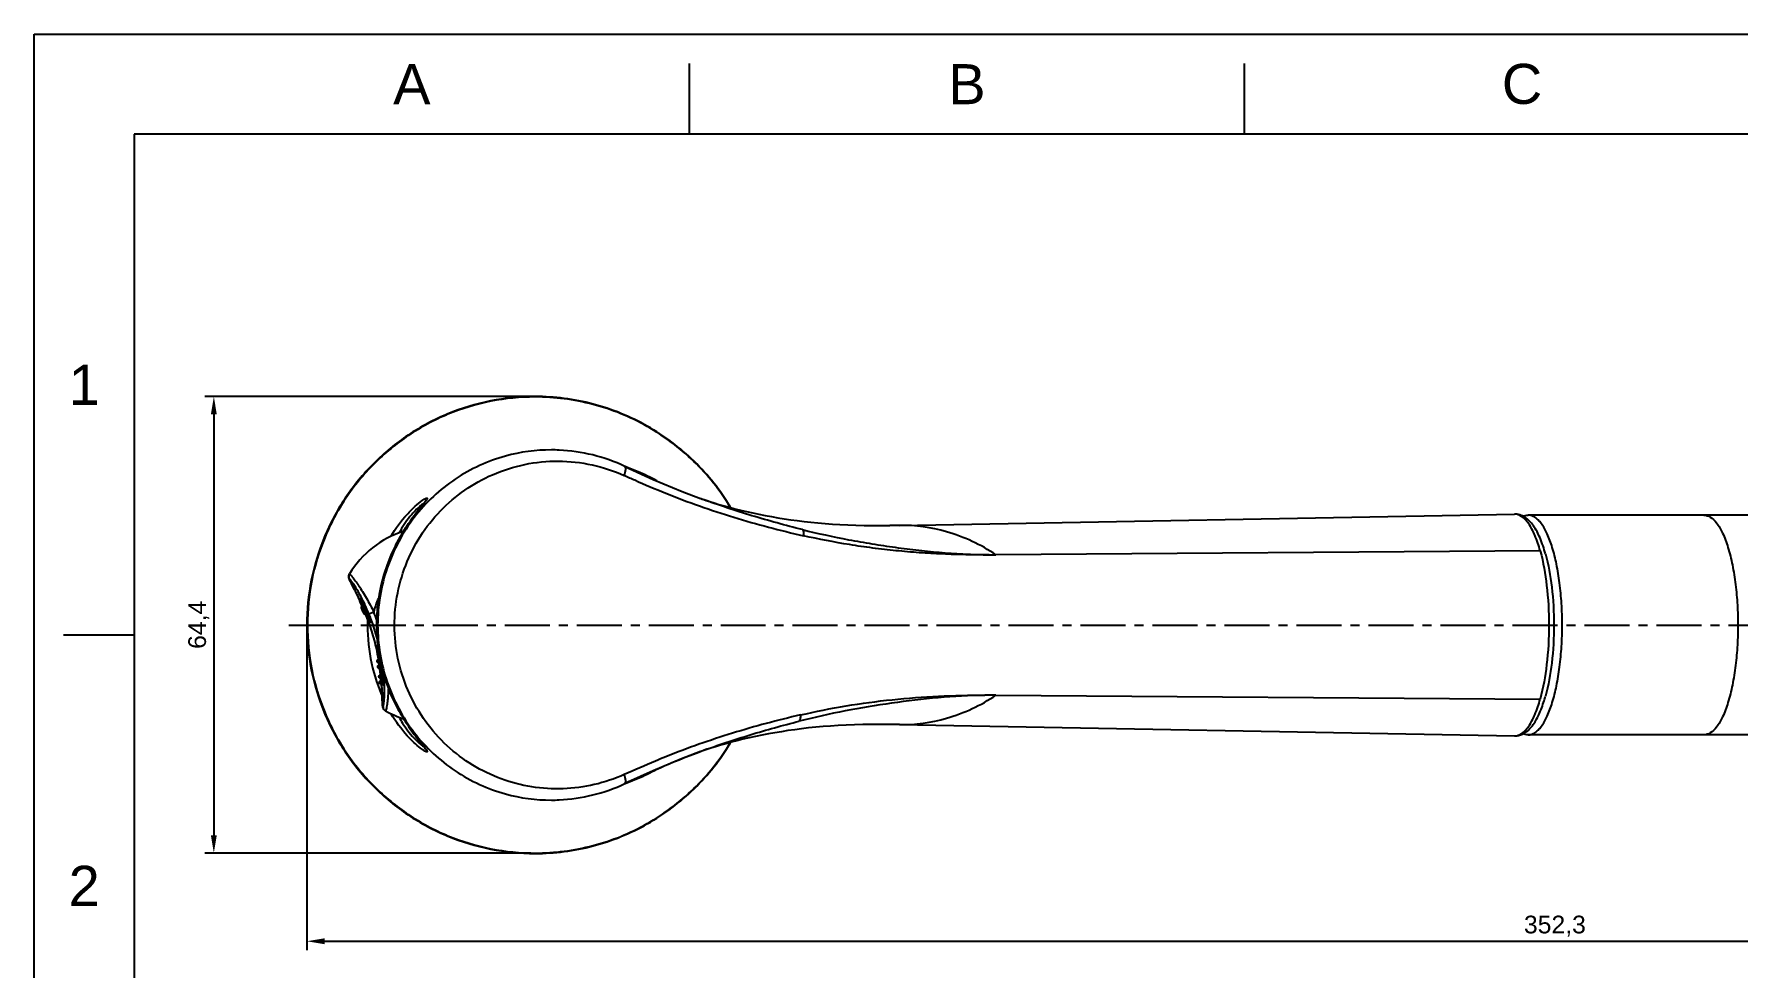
# Model space of a CAD drawing. Header units: millimetres. Extents: x 120 to 1856, y -818 to 764.
# Drawn here: x 119.5 to 360, y -293.8 to -162 of the extents above; entities that cross this region are included whole.
import ezdxf

# ---------------------------------------------------------------- set-up
doc = ezdxf.new("R2010")
doc.units = ezdxf.units.MM
doc.header["$LTSCALE"] = 0.1
doc.linetypes.add('CENTERX2', pattern=[101.6, 63.5, -12.7, 12.7, -12.7])
doc.layers.add('CENTER', color=1, linetype='CENTERX2')
doc.layers.add('DIM', color=3, linetype='Continuous')
doc.styles.get("Standard").update_dxf_attribs({"font": 'arial.ttf'})
doc.dimstyles.new('ISO-25', dxfattribs={"dimtxt": 2.5, "dimasz": 2.5, "dimexe": 1.25, "dimexo": 0.625, "dimtad": 1, "dimlfac": 1.33325, "dimtxsty": 'Standard', "dimcen": 2.5, "dimadec": 0, "dimazin": 0, "dimtfac": 1, "dimtmove": 0, "dimatfit": 3, "dimfxl": 0, "dimarcsym": 0})

# ---------------------------------------------------------------- blocks, each defined once
blk = doc.blocks.new('*D81')
at = {"layer": 'Defpoints', "color": 0}
for p in [(158.04, -245.39), (510.3, -245.39), (510.3, -290.02)]:
    blk.add_point(p, dxfattribs=at)
at = {"layer": 'DIM', "color": 0, "lineweight": -2}
for p, q in [((158.04, -246.01), (158.04, -291.27)), ((510.3, -246.01), (510.3, -291.27)), ((160.54, -290.02), (507.8, -290.02))]:
    blk.add_line(p, q, dxfattribs=at)
at = {"layer": 'DIM', "color": 0}
for points in [[(160.54, -289.6), (160.54, -290.44), (158.04, -290.02)], [(507.8, -289.6), (507.8, -290.44), (510.3, -290.02)]]:
    blk.add_solid(points, dxfattribs=at)
at = {"layer": 'DIM', "color": 0, "insert": (334.17, -287.89), "char_height": 2.5, "attachment_point": 5}
blk.add_mtext('352,3', dxfattribs=at)
blk = doc.blocks.new('*D83')
at = {"layer": 'Defpoints', "color": 0}
for p in [(190.24, -213.14), (144.91, -277.57), (190.27, -277.57)]:
    blk.add_point(p, dxfattribs=at)
at = {"layer": 'DIM', "color": 0, "lineweight": -2}
for p, q in [((189.61, -213.14), (143.66, -213.14)), ((144.91, -215.64), (144.91, -275.07)), ((189.65, -277.57), (143.66, -277.57))]:
    blk.add_line(p, q, dxfattribs=at)
at = {"layer": 'DIM', "color": 0}
for points in [[(144.49, -215.64), (145.32, -215.64), (144.91, -213.14)], [(144.49, -275.07), (145.32, -275.07), (144.91, -277.57)]]:
    blk.add_solid(points, dxfattribs=at)
at = {"layer": 'DIM', "color": 0, "insert": (142.78, -245.36), "char_height": 2.5, "attachment_point": 5, "rotation": 90}
blk.add_mtext('64,4', dxfattribs=at)

msp = doc.modelspace()

# ---------------------------------------------------------------- linework, layer by layer
for p, q in [((212.0227, -176.134), (212.0227, -166.134)), ((290.3661, -176.134), (290.3661, -166.134)), ((133.6792, -176.134), (133.6792, -741.7905)), ((525.3964, -176.134), (133.6792, -176.134)), ((133.6792, -246.841), (123.6792, -246.841))]:
    msp.add_line(p, q)
at = {"color": 7, "linetype": 'Continuous'}
for p, q in [((203.0681, -223.0761), (202.9521, -223.026)), ((203.3653, -223.1935), (203.0681, -223.0761)), ((174.6241, -228.1357), (173.3793, -229.7008)), ((213.7944, -227.6085), (213.5876, -227.5326)), ((213.7474, -227.5913), (213.8309, -227.6203)), ((213.8309, -227.6203), (214.0522, -227.6957)), ((173.3562, -229.7279), (173.4566, -229.5972)), ((173.3793, -229.7008), (173.3563, -229.7278)), ((173.3594, -229.7269), (173.3795, -229.7006)), ((173.4566, -229.5972), (173.7303, -229.2466)), ((241.6921, -231.3233), (328.4628, -229.7308)), ((412.2189, -229.8873), (330.4079, -229.8873)), ((241.6965, -231.3233), (240.3196, -231.3423)), ((170.5356, -234.1772), (170.5342, -234.1776)), ((332.0917, -234.936), (255.2885, -235.487)), ((164.0486, -238.1768), (164.0488, -238.1764)), ((164.0488, -238.1764), (164.057, -238.1726)), ((164.6759, -240.213), (164.3322, -239.5468)), ((165.5054, -242.0037), (165.5058, -242.0038)), ((165.587, -241.6806), (165.5684, -241.6566)), ((165.5969, -241.5727), (165.5877, -241.5413)), ((165.5877, -241.5413), (165.6068, -241.5612)), ((165.6105, -241.6065), (165.5969, -241.5727)), ((165.5975, -241.5702), (165.5973, -241.5691)), ((165.8959, -242.5558), (166.1033, -242.4675)), ((166.1033, -242.4675), (165.9676, -242.209)), ((165.9909, -242.0919), (166.0281, -242.1489)), ((166.028, -242.1487), (166.0678, -242.223)), ((166.0678, -242.223), (166.1738, -242.4411)), ((166.1722, -242.4378), (166.1033, -242.4675)), ((165.7558, -242.9995), (165.7465, -242.959)), ((165.8939, -243.0187), (165.7683, -243.0187)), ((165.7683, -243.0187), (165.9004, -243.3742)), ((166.0679, -243.3742), (165.8939, -243.0187)), ((165.9, -243.3741), (165.9004, -243.3742)), ((165.9004, -243.3742), (166.0704, -243.7328)), ((166.0623, -243.7297), (166.0417, -243.6898)), ((166.0679, -243.3742), (166.1119, -243.3588)), ((166.196, -243.7328), (166.0679, -243.3742)), ((166.0704, -243.7328), (166.196, -243.7328)), ((166.3474, -243.9192), (166.3216, -243.9181)), ((166.3476, -243.9192), (166.3514, -243.9192)), ((166.3481, -243.9192), (166.3477, -243.9192)), ((166.5929, -244.203), (166.8088, -244.1245)), ((166.6022, -244.6518), (166.6012, -244.6881)), ((166.6754, -244.7683), (166.6759, -244.7685)), ((166.7996, -243.8134), (167.4844, -243.5508)), ((166.8978, -244.3927), (166.8088, -244.1245)), ((166.8807, -244.0981), (166.8089, -244.1245)), ((166.8727, -244.3937), (166.8651, -244.3936)), ((166.8978, -244.3927), (166.8727, -244.3932)), ((166.8821, -244.1016), (166.9632, -244.3221)), ((166.8978, -244.3927), (166.9061, -244.3923)), ((166.9632, -244.3221), (166.9822, -244.3803)), ((166.975, -244.9392), (166.9789, -244.9389)), ((166.9779, -244.9642), (166.975, -244.9392)), ((167.0132, -244.9677), (166.9778, -244.9637)), ((166.9822, -244.3802), (166.9997, -244.4568)), ((167.0431, -244.9827), (167.0132, -244.9677)), ((167.0581, -244.997), (167.0386, -244.9535)), ((167.0718, -245.0231), (167.0581, -244.997)), ((167.075, -244.997), (167.0774, -245.0301)), ((167.9329, -250.4303), (167.9369, -250.3944)), ((167.9385, -250.3896), (167.9355, -250.4519)), ((168.1134, -250.4519), (167.9355, -250.4519)), ((167.9355, -250.4519), (167.9409, -250.5015)), ((167.963, -250.3385), (167.9385, -250.3896)), ((167.9423, -250.5116), (167.9407, -250.5015)), ((167.9409, -250.5015), (167.9515, -250.5513)), ((167.948, -250.5419), (167.9423, -250.5116)), ((167.9515, -250.5513), (168.1294, -250.5513)), ((168.0072, -250.2986), (167.9665, -250.334)), ((168.0702, -250.2784), (168.0181, -250.2928)), ((168.0334, -250.2864), (168.0701, -250.2784)), ((168.0536, -251.2433), (168.0574, -251.1841)), ((168.2315, -251.2433), (168.0536, -251.2433)), ((168.0536, -251.2433), (168.0578, -251.2939)), ((168.0574, -251.1841), (168.0827, -251.1324)), ((168.0589, -251.3033), (168.0576, -251.2939)), ((168.0578, -251.2939), (168.0672, -251.3447)), ((168.0631, -251.3304), (168.0589, -251.3033)), ((168.0672, -251.3447), (168.2451, -251.3447)), ((168.0998, -250.2758), (168.0702, -250.2784)), ((168.0702, -250.2784), (168.229, -250.2784)), ((168.086, -251.1282), (168.1265, -251.0936)), ((168.1987, -250.6777), (168.0994, -250.6777)), ((168.1352, -250.2659), (168.0998, -250.2758)), ((168.0998, -250.2758), (168.1277, -250.2692)), ((168.2309, -250.2758), (168.0998, -250.2758)), ((168.1241, -250.5015), (168.1134, -250.4519)), ((168.119, -250.2294), (168.114, -250.2046)), ((168.1268, -250.2678), (168.119, -250.2294)), ((168.1727, -250.4946), (168.1241, -250.5015)), ((168.1294, -250.5513), (168.1241, -250.5015)), ((168.1277, -250.2692), (168.1554, -250.2525)), ((168.1423, -250.2604), (168.1317, -250.1989)), ((168.1373, -251.0878), (168.1888, -251.0737)), ((168.1526, -251.0815), (168.1888, -251.0737)), ((168.1554, -250.2525), (168.1747, -250.2302)), ((168.1588, -250.1943), (168.1692, -250.2557)), ((168.1735, -250.4995), (168.173, -250.4995)), ((168.1877, -250.1896), (168.1895, -250.1593)), ((168.2254, -251.0705), (168.1888, -251.0737)), ((168.1888, -251.0737), (168.2558, -251.0737)), ((168.2156, -251.4749), (168.1889, -251.4725)), ((168.1895, -250.1593), (168.1894, -250.1932)), ((168.1895, -250.1593), (168.3674, -250.1593)), ((168.3136, -251.4749), (168.2157, -251.4749)), ((168.2253, -251.0705), (168.2549, -251.0632)), ((168.2547, -251.0633), (168.2254, -251.0705)), ((168.2553, -251.0705), (168.2254, -251.0705)), ((168.241, -251.2939), (168.2315, -251.2433)), ((168.241, -251.2939), (168.2861, -251.2885)), ((168.2451, -251.3447), (168.241, -251.2939)), ((168.2962, -251.4389), (168.2451, -251.3447)), ((168.3576, -250.2042), (168.2746, -250.2546)), ((168.3473, -252.4784), (168.298, -252.4915)), ((168.3956, -252.4741), (168.3473, -252.4784)), ((168.3473, -252.4784), (168.4257, -252.4784)), ((168.5867, -251.0698), (168.3941, -251.095)), ((168.3956, -252.4741), (168.4244, -252.467)), ((168.4248, -252.467), (168.3956, -252.4741)), ((168.4252, -252.4741), (168.3956, -252.4741)), ((168.2173, -252.5836), (168.2113, -252.6412)), ((168.3892, -252.6412), (168.2113, -252.6412)), ((168.2113, -252.6412), (168.2133, -252.6936)), ((168.2141, -252.7045), (168.2131, -252.6936)), ((168.2133, -252.6936), (168.2205, -252.7461)), ((168.2172, -252.7322), (168.2141, -252.7045)), ((168.2473, -252.5295), (168.2194, -252.5773)), ((168.2205, -252.7461), (168.3985, -252.7461)), ((168.2205, -252.7461), (168.2353, -252.7993)), ((168.2353, -252.7993), (168.267, -252.8423)), ((168.2703, -252.8454), (168.3142, -252.8725)), ((168.2801, -253.3916), (168.2731, -253.4475)), ((168.451, -253.4475), (168.2731, -253.4475)), ((168.2731, -253.4475), (168.2738, -253.5009)), ((168.2744, -253.5127), (168.2736, -253.5009)), ((168.2738, -253.5009), (168.2797, -253.5545)), ((168.2768, -253.5407), (168.2744, -253.5127)), ((168.2797, -253.5545), (168.4576, -253.5545)), ((168.3253, -253.6536), (168.2797, -253.5545)), ((168.3104, -253.3386), (168.2826, -253.3845)), ((168.3142, -252.8725), (168.3698, -252.8832)), ((168.3765, -253.6859), (168.3286, -253.6567)), ((168.3698, -252.8832), (168.3423, -252.8807)), ((168.4094, -253.2886), (168.3609, -253.3013)), ((168.458, -252.8832), (168.3698, -252.8832)), ((168.4292, -253.6955), (168.3765, -253.6859)), ((168.3965, -252.6936), (168.3892, -252.6412)), ((168.4421, -252.69), (168.3965, -252.6936)), ((168.3985, -252.7461), (168.3965, -252.6936)), ((168.4292, -253.6955), (168.4014, -253.6929)), ((168.4642, -253.2838), (168.4094, -253.2886)), ((168.4094, -253.2886), (168.4896, -253.2886)), ((168.5842, -253.6955), (168.4292, -253.6955)), ((168.457, -253.5009), (168.451, -253.4475)), ((168.457, -253.5009), (168.5059, -253.4982)), ((168.4576, -253.5545), (168.457, -253.5009)), ((168.4642, -253.2838), (168.4887, -253.2777)), ((168.4892, -253.2838), (168.4642, -253.2838)), ((168.5076, -253.515), (168.5072, -253.515)), ((168.5293, -253.6978), (168.5674, -253.7245)), ((168.5796, -253.9235), (168.5656, -253.7237)), ((168.5677, -253.7029), (168.5696, -253.7302)), ((168.5696, -253.7302), (168.5718, -253.7622)), ((168.5722, -253.7302), (168.5925, -253.7857)), ((168.5925, -253.7857), (168.5844, -253.7571)), ((168.5852, -253.7563), (168.5853, -253.7566)), ((168.7283, -253.7857), (168.5925, -253.7857)), ((168.8342, -252.8873), (168.595, -252.9055)), ((168.6605, -253.7326), (168.7527, -253.7634)), ((168.7477, -253.7908), (168.7527, -253.7634)), ((168.7807, -253.8032), (168.7478, -253.7901)), ((168.8056, -253.8256), (168.7807, -253.8032)), ((168.8226, -253.8738), (168.8168, -253.8443)), ((168.8345, -253.8474), (168.8262, -253.883)), ((168.9139, -252.8812), (168.8342, -252.8873)), ((168.8412, -253.1761), (168.8342, -252.8873)), ((168.9139, -252.8814), (168.9282, -253.1258)), ((168.9292, -253.1737), (168.9234, -253.2676)), ((168.7513, -256.9061), (168.7399, -256.825)), ((170.5341, -256.597), (170.5356, -256.5975)), ((255.2885, -255.2878), (332.0917, -255.8386)), ((241.688, -259.4513), (241.6886, -259.4513)), ((241.6892, -259.4513), (328.4679, -261.044)), ((173.4673, -261.1913), (173.3562, -261.0468)), ((173.3565, -261.0472), (173.3793, -261.0739)), ((173.3793, -261.0739), (173.3592, -261.0476)), ((173.3793, -261.0739), (174.6231, -262.6383)), ((173.7255, -261.522), (173.4673, -261.1913)), ((412.2189, -260.8873), (330.4079, -260.8873)), ((213.6121, -263.233), (213.7984, -263.1647)), ((213.9065, -263.1283), (213.7722, -263.1747)), ((214.1178, -263.057), (213.9065, -263.1283)), ((206.8941, -265.9563), (202.9143, -267.7697)), ((207.443, -265.7284), (207.4751, -265.711)), ((202.9121, -267.7704), (202.9507, -267.7522)), ((203.0654, -267.7004), (203.29, -267.611))]:
    msp.add_line(p, q, dxfattribs=at)
msp.add_lwpolyline([(119.5378, -161.9925), (539.5378, -161.9925), (539.5378, -755.9319), (119.5378, -755.9319)], close=True)
for points in [[(202.9142, -223.0053), (206.9332, -224.8359), (211.0086, -226.5454), (213.5861, -227.5317)], [(173.7303, -229.2466), (173.9882, -228.922), (174.2223, -228.6299), (174.425, -228.3763), (174.5896, -228.1665), (174.71, -228.0062), (174.7816, -227.9034), (174.7917, -227.8875)], [(214.0522, -227.6957), (214.4073, -227.8135), (214.9052, -227.9737), (215.5016, -228.1589), (216.1912, -228.3646), (216.9182, -228.572), (217.6607, -228.7745), (218.4321, -228.9751), (219.2491, -229.1774), (220.0964, -229.3764), (220.9645, -229.5694), (221.8453, -229.7544), (222.7325, -229.9301), (223.6218, -230.0958), (224.5121, -230.2514), (225.41, -230.3975), (226.32, -230.5344), (227.2482, -230.6623), (228.203, -230.7815), (229.1754, -230.8898), (230.1623, -230.9866), (231.1686, -231.072), (232.2016, -231.146), (233.2699, -231.2087), (234.3805, -231.2602), (235.5195, -231.2996), (236.6768, -231.3271), (237.8603, -231.3433), (239.0739, -231.3484), (240.3196, -231.3423)], [(170.533, -234.18), (171.1851, -232.9743), (172.0079, -231.6302), (172.8006, -230.476), (173.3563, -229.7278)], [(164.0397, -238.9472), (164.0113, -238.8769), (163.9861, -238.8054), (163.9633, -238.7216), (163.9463, -238.611), (163.948, -238.469), (163.9853, -238.3056), (164.0472, -238.1752)], [(164.3322, -239.5468), (164.2657, -239.4165), (164.2068, -239.2998), (164.1552, -239.1957), (164.1106, -239.1035), (164.0724, -239.0215), (164.0397, -238.9472)], [(165.4798, -241.839), (165.3842, -241.6369), (165.2541, -241.3666), (165.1284, -241.1092), (165.0073, -240.865), (164.891, -240.6339), (164.7804, -240.4165), (164.6759, -240.213)], [(165.5689, -241.6572), (165.5856, -241.6361), (165.5969, -241.6073)], [(165.5969, -241.6073), (165.5991, -241.5823), (165.5975, -241.5702)], [(165.7465, -242.959), (165.7413, -242.9034), (165.7481, -242.837), (165.7709, -242.7698), (165.8111, -242.707), (165.8264, -242.6898)], [(165.781, -243.0763), (165.7669, -243.0357), (165.7558, -242.9995)], [(165.9, -243.3741), (165.8829, -243.3336), (165.8507, -243.2556), (165.8226, -243.1858), (165.7994, -243.1259), (165.781, -243.0763)], [(166.0417, -243.6898), (166.018, -243.6406), (165.9899, -243.58), (165.9576, -243.5076), (165.9216, -243.4248), (165.9, -243.3741)], [(166.1086, -243.8023), (166.0824, -243.7648), (166.0623, -243.7297)], [(166.3216, -243.9181), (166.2528, -243.9039), (166.1953, -243.8779), (166.1469, -243.8428), (166.1086, -243.8023)], [(167.0624, -245.0023), (167.0628, -245.0031), (167.0587, -244.9975), (167.0431, -244.9827)], [(167.9407, -250.5015), (167.9385, -250.4873), (167.9344, -250.4553), (167.9329, -250.4303)], [(167.9369, -250.3944), (167.9497, -250.3595), (167.9699, -250.3296), (167.9977, -250.3047), (168.0334, -250.2864)], [(168.0992, -250.6777), (168.0613, -250.6728), (168.0236, -250.6572), (167.9915, -250.632), (167.9669, -250.5984), (167.9533, -250.5642), (167.948, -250.5419)], [(168.0515, -251.2241), (168.0558, -251.1888), (168.0688, -251.1539)], [(168.0576, -251.2939), (168.0559, -251.2805), (168.0525, -251.2486), (168.0515, -251.2241)], [(168.1889, -251.4725), (168.1593, -251.464), (168.1329, -251.4501), (168.1107, -251.4322), (168.0933, -251.4119), (168.0807, -251.3908), (168.0719, -251.369), (168.067, -251.3505), (168.0631, -251.3304)], [(168.0688, -251.1539), (168.0892, -251.1242), (168.117, -251.0995), (168.1526, -251.0815)], [(168.1747, -250.2302), (168.185, -250.2081), (168.1884, -250.1929), (168.1887, -250.189)], [(168.228, -252.5573), (168.2487, -252.5277), (168.2766, -252.5034), (168.3119, -252.4859), (168.3473, -252.4784)], [(168.21, -252.626), (168.2146, -252.592), (168.228, -252.5573)], [(168.2131, -252.6936), (168.2121, -252.6815), (168.2102, -252.6499), (168.21, -252.626)], [(168.2454, -252.8173), (168.233, -252.7952), (168.2247, -252.7726), (168.2203, -252.753), (168.2172, -252.7322)], [(168.3423, -252.8807), (168.3121, -252.8717), (168.2853, -252.8572), (168.2628, -252.8385), (168.2454, -252.8173)], [(168.2736, -253.5009), (168.273, -253.4896), (168.2718, -253.4583), (168.272, -253.4345)], [(168.272, -253.4345), (168.2769, -253.4015), (168.2905, -253.3668)], [(168.3037, -253.6278), (168.2914, -253.6052), (168.2834, -253.5821), (168.2794, -253.562), (168.2768, -253.5407)], [(168.2905, -253.3668), (168.3113, -253.3373), (168.3393, -253.3132), (168.3745, -253.2959), (168.4094, -253.2886)], [(168.4014, -253.6929), (168.3708, -253.6837), (168.3437, -253.6688), (168.3211, -253.6496), (168.3037, -253.6278)], [(168.5697, -253.7276), (168.5504, -253.7093), (168.5236, -253.6958)], [(168.5853, -253.7566), (168.5815, -253.7466), (168.5697, -253.7276)], [(168.65, -255.2), (168.6395, -254.9709), (168.6275, -254.7281), (168.6136, -254.4724), (168.5977, -254.2041), (168.5796, -253.9235)], [(168.8196, -253.8511), (168.8197, -253.8516), (168.8169, -253.8443), (168.8056, -253.8256)], [(168.7399, -256.825), (168.7302, -256.737), (168.7214, -256.6392), (168.7133, -256.5302), (168.7057, -256.4099), (168.6983, -256.2778), (168.691, -256.1327), (168.6836, -255.9743), (168.65, -255.2)], [(169.1364, -257.5167), (169.0204, -257.4357), (168.9036, -257.3084), (168.8297, -257.1812), (168.7889, -257.0735), (168.7662, -256.9857), (168.7513, -256.9061)], [(241.6879, -259.4513), (240.2483, -259.4317), (238.9705, -259.4263), (237.7265, -259.4327), (236.5143, -259.4507), (235.3286, -259.4808), (234.1631, -259.5235), (233.0314, -259.5788), (231.9431, -259.646), (230.8889, -259.7251), (229.8603, -259.8163), (228.8508, -259.9196), (227.8548, -260.0352), (226.8829, -260.1613), (225.9376, -260.2964), (225.0089, -260.4411), (224.0889, -260.596), (223.1705, -260.7617), (222.252, -260.9384), (221.3416, -261.1247), (220.4455, -261.3193), (219.5696, -261.5207), (218.7222, -261.7265), (217.9222, -261.9311), (217.1625, -262.135), (216.4191, -262.3441), (215.6932, -262.5578), (215.0323, -262.7609), (214.502, -262.9303), (214.1178, -263.057)], [(174.7963, -262.8947), (174.7916, -262.8869), (174.7431, -262.8147), (174.653, -262.6917), (174.5263, -262.5272), (174.3669, -262.3258), (174.1783, -262.0902), (173.9635, -261.8219), (173.7255, -261.522)], [(213.6112, -263.2338), (210.9305, -264.2604), (206.8941, -265.9563)]]:
    msp.add_lwpolyline(points, dxfattribs=at)
for centre, radius, start, end in [((192.5325, -244.9991), 24.3217, 89.979427, 105.378078), ((192.5193, -245.0319), 24.3545, 87.365332, 89.948236), ((192.5467, -244.9378), 24.2593, 64.706042, 87.419651), ((162.2876, -218.4063), 15.7115, 321.738173, 322.069669), ((197.3878, -248.2283), 30.3247, 144.73141, 145.652273), ((198.9458, -249.3342), 32.2352, 142.536475, 144.72543), ((175.9244, -245.3759), 13.8874, 107.874304, 148.742221), ((194.7782, -246.5121), 27.2002, 149.261577, 153.032477), ((195.2305, -246.7697), 27.7207, 148.027384, 149.281708), ((195.6508, -247.0461), 28.2235, 145.644079, 148.003137), ((192.5879, -245.3873), 24.7392, 153.062325, 206.943673), ((192.5905, -245.3873), 24.7404, 153.056482, 206.943518), ((254.5329, -117.0485), 118.4392, 269.899896, 270.365191), ((164.6547, -238.5343), 0.7008, 148.764163, 212.241861), ((165.7756, -241.8735), 0.3, 152.135091, 205.727733), ((137.6904, -255.4054), 30.8753, 20.152442, 25.725555), ((137.691, -255.4055), 30.8751, 20.152443, 25.725556), ((165.7766, -241.8742), 0.3012, 135.233971, 152.102787), ((165.7737, -241.8717), 0.2974, 133.715919, 135.188031), ((165.1349, -241.8703), 0.5641, 31.991092, 33.23125), ((166.0435, -242.8982), 0.3004, 152.894918, 203.648308), ((166.0413, -242.8972), 0.298, 151.310265, 152.877858), ((166.0446, -242.8991), 0.3018, 137.033956, 151.289787), ((166.0405, -242.8956), 0.2965, 135.920135, 136.99998), ((166.1696, -242.4315), 0.3006, 132.223272, 204.414138), ((137.8326, -255.4009), 30.8633, 21.273687, 24.594544), ((165.9003, -242.1348), 0.1002, 312.21377, 25.323063), ((138.0753, -255.3808), 30.8597, 21.392573, 24.73692), ((138.1555, -255.373), 30.8587, 21.423536, 24.775751), ((166.3478, -243.6197), 0.2996, 202.187774, 269.925773), ((166.4734, -243.6198), 0.2994, 235.016786, 241.875467), ((191.9353, -245.3879), 25.3438, 178.590726, 202.882674), ((166.8725, -244.0934), 0.3004, 201.402414, 268.576804), ((191.9307, -245.3879), 25.3392, 178.417347, 178.590367), ((166.9571, -244.665), 0.3, 200.150904, 272.955511), ((137.7169, -255.38), 30.8806, 19.593474, 19.985732), ((138.1527, -255.3845), 30.8955, 14.613902, 21.994845), ((137.7206, -255.3788), 30.8767, 17.168401, 19.593568), ((166.9062, -244.4924), 0.1001, 20.834204, 90.034354), ((166.957, -244.6667), 0.2983, 272.981488, 273.967388), ((137.7037, -255.5755), 32.1166, 19.769393, 21.988314), ((137.7227, -255.3773), 30.8743, 12.286581, 17.166858), ((191.9489, -245.3943), 24.3155, 188.189215, 189.696602), ((137.7146, -255.3783), 30.8824, 10.137341, 12.285217), ((191.9652, -245.3914), 24.332, 189.696822, 191.409025), ((137.7043, -255.3802), 30.8928, 9.663809, 10.137482), ((168.0995, -250.5278), 0.1499, 189.007212, 269.884483), ((168.0825, -250.427), 0.1487, 141.288164, 143.495871), ((168.0824, -250.426), 0.1479, 115.79381, 120.557936), ((168.2157, -251.3251), 0.1499, 187.518282, 269.930983), ((168.2012, -251.2223), 0.1488, 140.761607, 142.854371), ((168.2614, -250.4278), 0.15, 104.9114, 189.258414), ((168.2011, -251.2213), 0.1479, 115.557627, 120.306555), ((168.0917, -250.1774), 0.0986, 296.211973, 303.89426), ((168.0905, -250.1758), 0.1006, 303.933478, 319.016449), ((168.0912, -250.1765), 0.0996, 319.037251, 325.621371), ((168.4692, -250.4518), 0.3, 117.277254, 189.13887), ((137.6715, -255.4053), 30.8936, 3.508098, 9.137169), ((168.0902, -250.1759), 0.1008, 325.677131, 343.271981), ((137.6723, -255.4053), 30.8932, 3.508099, 9.137169), ((168.0916, -250.1765), 0.0993, 343.336582, 350.286877), ((168.2166, -250.9707), 0.1001, 292.399563, 296.162058), ((168.3936, -251.3252), 0.1497, 229.419781, 235.333427), ((168.4686, -250.4509), 0.2989, 114.136309, 117.254046), ((168.6919, -251.0539), 0.3005, 124.111473, 187.858026), ((137.8149, -255.404), 30.8813, 4.640738, 8.020935), ((138.1314, -255.3752), 30.8034, 4.632789, 7.268235), ((168.3586, -252.627), 0.1478, 160.351706, 162.943449), ((168.3613, -252.6284), 0.1509, 119.630432, 139.03391), ((168.3692, -252.7341), 0.1489, 226.63788, 228.381856), ((168.4208, -253.4372), 0.1479, 159.140988, 162.063985), ((168.3597, -252.6262), 0.1482, 114.630697, 119.550783), ((168.4233, -253.4386), 0.1508, 119.305073, 138.468572), ((168.4286, -253.5464), 0.1488, 226.040143, 227.791454), ((168.4219, -253.4364), 0.1482, 114.28294, 119.229191), ((168.6073, -253.5456), 0.1499, 183.403294, 258.480618), ((168.4552, -253.1838), 0.1004, 275.126225, 289.793293), ((168.8066, -253.4966), 0.3, 183.506397, 255.468355), ((168.4928, -253.7907), 0.0998, 68.542179, 75.601304), ((168.4923, -253.7911), 0.1004, 37.30525, 41.543284), ((168.8945, -252.8804), 0.3005, 184.791971, 259.79672), ((168.8062, -253.4976), 0.2989, 255.492662, 258.681065), ((168.8235, -253.2747), 0.1001, 4.055526, 79.807996), ((166.4481, -253.2029), 2.4812, 0.671754, 1.779671), ((169.485, -256.9076), 0.7002, 177.206738, 240.723249), ((194.7036, -244.3083), 27.113, 206.952854, 210.614737), ((254.5616, -362.7853), 107.4983, 89.61295, 90.439609), ((312.2391, -249.7374), 21.377, 342.76541, 344.528231), ((175.9348, -245.3737), 13.9145, 240.780573, 252.237757), ((195.0879, -244.0851), 27.5574, 210.607382, 212.330494), ((195.896, -243.5739), 28.5137, 212.329913, 214.064445), ((196.4438, -243.2019), 29.1758, 214.067049, 215.454074), ((200.3145, -240.4175), 33.9439, 215.492935, 217.428585), ((161.0496, -273.3499), 17.291, 38.076031, 38.278873), ((192.5432, -245.6994), 24.398, 254.647143, 269.995461), ((192.4944, -245.6211), 24.4767, 272.676377, 295.189311), ((205.2303, -272.9768), 5.7033, 112.308953, 112.493352), ((192.5117, -245.9572), 24.1402, 270.070344, 272.672815)]:
    msp.add_arc(centre, radius, start, end, dxfattribs=at)
for points, knots in [([(190.2365, -213.145), (188.1323, -213.145), (183.9121, -213.5607), (177.8345, -215.4077), (172.2311, -218.4067), (167.3205, -222.442), (163.2904, -227.3614), (159.3072, -234.8142), (157.1916, -245.3873), (159.3072, -255.9605), (163.2904, -263.4132), (167.3205, -268.3326), (172.2311, -272.368), (177.8345, -275.367), (183.9121, -277.214), (188.1323, -277.6297), (190.2365, -277.6297)], [0, 0, 0, 0, 0.06253776, 0.12507672, 0.18763029, 0.25019746, 0.31278053, 0.37537811, 0.50000001, 0.62462189, 0.68721947, 0.74980254, 0.81236971, 0.87492328, 0.93746224, 1, 1, 1, 1]), ([(190.254, -213.2025), (188.1537, -213.2025), (183.9413, -213.6174), (177.8748, -215.4611), (172.2817, -218.4547), (167.38, -222.4827), (163.3572, -227.3934), (159.3812, -234.8329), (157.2694, -245.3873), (159.3812, -255.9417), (163.3572, -263.3813), (167.38, -268.2919), (172.2817, -272.32), (177.8748, -275.3136), (183.9413, -277.1572), (188.1537, -277.5722), (190.254, -277.5722)], [0, 0, 0, 0, 0.0625352, 0.12507198, 0.1876241, 0.25019076, 0.31277434, 0.37537337, 0.5, 0.62462663, 0.68722566, 0.74980924, 0.8123759, 0.87492802, 0.9374648, 1, 1, 1, 1]), ([(217.8244, -228.7606), (216.4048, -226.3987), (212.9406, -222.0213), (206.2583, -217.0093), (198.5238, -213.8601), (192.9902, -213.145), (190.2365, -213.145)], [0, 0, 0, 0, 0.25010639, 0.50013085, 0.75007879, 1, 1, 1, 1]), ([(217.7655, -228.7471), (216.347, -226.3951), (212.8884, -222.0371), (206.2238, -217.0482), (198.5135, -213.9141), (192.9984, -213.2025), (190.254, -213.2025)], [0, 0, 0, 0, 0.25011307, 0.50013905, 0.75008409, 1, 1, 1, 1]), ([(186.0827, -221.5482), (184.8265, -221.8932), (182.3612, -222.7867), (178.9188, -224.7137), (175.8063, -227.1862), (172.1905, -231.1469), (168.9383, -237.2111), (167.7999, -244.0385), (168.2566, -249.5078), (169.5917, -254.7843), (172.8188, -260.7943), (178.7012, -266.3068), (183.5695, -268.5367), (186.0835, -269.2267)], [0, 0, 0, 0, 0.06102107, 0.12220244, 0.18402841, 0.24639124, 0.37247549, 0.50028374, 0.56447202, 0.62850936, 0.75424917, 0.87788357, 1, 1, 1, 1]), ([(184.239, -224.1714), (185.6998, -223.5358), (188.758, -222.5632), (193.5411, -222.1007), (198.3235, -222.6263), (201.3761, -223.6333), (202.8399, -224.2761)], [0, 0, 0, 0, 0.25007333, 0.49941987, 0.74906272, 1, 1, 1, 1]), ([(202.8401, -224.2758), (202.9338, -223.9974), (203.0348, -223.6168), (203.0436, -223.1759), (202.9638, -223.0286), (202.9142, -223.0054)], [0, 0, 0, 0, 0.66521488, 0.87595187, 1, 1, 1, 1]), ([(207.4478, -225.0491), (206.5796, -224.5793), (205.2293, -223.9294), (203.8391, -223.3777), (203.3653, -223.1935)], [0, 0, 0, 0, 0.66007743, 1, 1, 1, 1]), ([(202.8401, -266.4987), (201.4761, -267.0966), (198.6427, -268.0555), (194.2036, -268.6402), (189.7409, -268.3657), (185.4085, -267.2288), (181.3536, -265.2712), (177.7391, -262.5303), (174.693, -259.1117), (171.5965, -253.7897), (169.7819, -246.0917), (171.1455, -238.2986), (173.9231, -232.7903), (176.7711, -229.1878), (180.2298, -226.2371), (182.8699, -224.767), (184.239, -224.1714)], [0, 0, 0, 0, 0.06158689, 0.12286171, 0.18403502, 0.24532847, 0.3069414, 0.36904287, 0.43173383, 0.49501704, 0.62226988, 0.74966914, 0.81311864, 0.87598817, 0.93825808, 1, 1, 1, 1]), ([(202.8402, -224.2756), (203.3275, -224.4916), (205.2691, -225.3494), (207.2199, -226.1871), (208.6933, -226.7838)], [0, 0, 0, 0, 0.25114283, 1, 1, 1, 1]), ([(169.9238, -232.8486), (170.5674, -231.7578), (171.6459, -230.2766), (173.2276, -228.6885), (173.9779, -228.0641), (174.3252, -227.8196)], [0, 0, 0, 0, 0.56545591, 0.81035765, 1, 1, 1, 1]), ([(174.5378, -228.2338), (174.3252, -228.3471), (173.8373, -228.7555), (173.3834, -229.189), (173.1185, -229.4732)], [0, 0, 0, 0, 0.38266911, 1, 1, 1, 1]), ([(174.3252, -227.8196), (174.4083, -227.761), (174.556, -227.6618), (174.7612, -227.5423), (174.8966, -227.4835), (174.9997, -227.456), (175.0327, -227.499), (175.0263, -227.5408), (175.0071, -227.5927), (174.9521, -227.6946), (174.8419, -227.8537), (174.7397, -227.9877), (174.6802, -228.0642)], [0, 0, 0, 0, 0.20624912, 0.36394885, 0.47045971, 0.52653916, 0.54491627, 0.56997292, 0.60728966, 0.65851349, 0.80331241, 1, 1, 1, 1]), ([(208.6938, -226.7819), (211.8464, -228.0587), (218.2644, -230.3002), (224.8313, -232.0474), (228.1361, -232.7897)], [0, 0, 0, 0, 0.50104999, 1, 1, 1, 1]), ([(227.9823, -231.9287), (225.5814, -231.3378), (220.8131, -230.0166), (216.1167, -228.4583), (213.7944, -227.6085)], [0, 0, 0, 0, 0.49996982, 1, 1, 1, 1]), ([(173.1185, -229.4732), (172.9338, -229.6715), (172.1494, -230.5637), (171.4872, -231.5652), (171.0684, -232.3807)], [0, 0, 0, 0, 0.2281931, 1, 1, 1, 1]), ([(332.0912, -234.9342), (331.883, -234.183), (331.4423, -232.8482), (330.6936, -231.357), (330.0109, -230.496), (329.3961, -229.945), (328.8186, -229.7246), (328.4628, -229.7308)], [0, 0, 0, 0, 0.34978012, 0.62960591, 0.74303342, 0.84029781, 1, 1, 1, 1]), ([(332.8414, -235.3347), (332.631, -234.5752), (332.1738, -233.1988), (331.2582, -231.4107), (330.2371, -230.2928), (329.257, -229.8038), (328.7257, -229.7288), (328.4633, -229.7332)], [0, 0, 0, 0, 0.31197539, 0.57211819, 0.79200102, 0.89608201, 1, 1, 1, 1]), ([(335.1977, -245.3873), (335.1977, -244.3789), (335.1384, -242.3964), (334.8737, -239.5194), (334.4445, -236.865), (333.8686, -234.5315), (333.1682, -232.6054), (332.4634, -231.3094), (331.8318, -230.5631), (331.2595, -230.0803), (330.7349, -229.8873), (330.4079, -229.8874)], [0, 0, 0, 0, 0.17750257, 0.34884566, 0.50820305, 0.65037384, 0.77122261, 0.8682945, 0.90802169, 0.94245779, 1, 1, 1, 1]), ([(355.2115, -229.8873), (355.5146, -229.8873), (356.2243, -230.1303), (357.1184, -231.0641), (357.9477, -232.5376), (358.6793, -234.5433), (359.2742, -236.9822), (359.7006, -239.7062), (359.948, -242.5404), (360.0013, -244.4468), (360.0013, -245.3873)], [0, 0, 0, 0, 0.05335287, 0.1248147, 0.22309334, 0.34949923, 0.49945301, 0.66444962, 0.8344209, 1, 1, 1, 1]), ([(227.9823, -231.9287), (230.141, -232.46), (233.4024, -233.1685), (237.7824, -233.9421), (241.082, -234.4373), (244.3904, -234.8526), (247.1533, -235.1262), (249.3647, -235.293), (250.7462, -235.3745), (251.8511, -235.4217), (252.6782, -235.4528), (253.3675, -235.4606), (253.9191, -235.4668), (254.1968, -235.4697), (254.3348, -235.4874)], [0, 0, 0, 0, 0.25031781, 0.37553761, 0.50076554, 0.62594753, 0.75094092, 0.81332924, 0.87563466, 0.90674871, 0.93784088, 0.96883536, 0.98433833, 1, 1, 1, 1]), ([(227.9823, -231.9287), (228.0586, -232.014), (228.1367, -232.3189), (228.143, -232.6094), (228.1361, -232.7902)], [0, 0, 0, 0, 0.38757564, 1, 1, 1, 1]), ([(254.3348, -235.4874), (254.061, -235.4542), (253.5077, -235.4927), (252.6835, -235.4851), (251.8589, -235.4797), (250.7601, -235.4665), (249.3873, -235.432), (247.7412, -235.3705), (246.0966, -235.2882), (243.9061, -235.149), (241.1706, -234.9174), (237.895, -234.5424), (233.536, -233.9067), (230.288, -233.2758), (228.136, -232.7919)], [0, 0, 0, 0, 0.03134446, 0.06255898, 0.09381036, 0.12503205, 0.18747579, 0.24988443, 0.31225886, 0.37461942, 0.49936569, 0.62423766, 0.74929821, 1, 1, 1, 1]), ([(255.2879, -235.4852), (253.1625, -234.0439), (248.7292, -232.0102), (243.9188, -231.2834), (241.6966, -231.3233)], [0, 0, 0, 0, 0.53603946, 1, 1, 1, 1]), ([(332.1073, -234.9355), (332.5299, -236.5269), (333.137, -240.0028), (333.4261, -245.388), (333.1367, -250.773), (332.5313, -254.2527), (332.0913, -255.8405)], [0, 0, 0, 0, 0.2342024, 0.49991558, 0.76563564, 1, 1, 1, 1]), ([(332.8405, -235.3363), (333.2644, -236.8693), (333.8489, -240.2149), (334.1293, -245.3878), (333.85, -250.5608), (333.2663, -253.9066), (332.8427, -255.4397)], [0, 0, 0, 0, 0.23520375, 0.49999283, 0.76478574, 1, 1, 1, 1]), ([(164.0619, -238.9082), (164.0562, -238.9088), (164.0507, -238.9239), (164.0547, -238.942), (164.0637, -238.9799), (164.0885, -239.0417), (164.1296, -239.1357), (164.1862, -239.254), (164.2879, -239.4587), (164.4466, -239.767), (164.6684, -240.1953), (164.9231, -240.6924), (165.199, -241.2447), (165.3854, -241.6311), (165.4798, -241.8309)], [0, 0, 0, 0, 0.00529306, 0.01057955, 0.0181581, 0.04049058, 0.07209206, 0.11248647, 0.16129027, 0.2823773, 0.43173361, 0.60517232, 0.796577, 1, 1, 1, 1]), ([(164.057, -238.1726), (164.0639, -238.1723), (164.082, -238.1814), (164.1101, -238.2036), (164.1483, -238.2401), (164.2187, -238.3144), (164.3276, -238.442), (164.4819, -238.6343), (164.6666, -238.8755), (164.8779, -239.162), (165.1109, -239.4902), (165.4552, -239.9951), (165.9041, -240.6953), (166.445, -241.598), (166.9809, -242.5558), (167.3196, -243.2161), (167.4842, -243.5509)], [0, 0, 0, 0, 0.00325348, 0.00888818, 0.01708003, 0.02783796, 0.05691178, 0.09564634, 0.14337652, 0.19929925, 0.2625074, 0.33201158, 0.48568761, 0.65225274, 0.82515328, 1, 1, 1, 1]), ([(166.7996, -243.8134), (166.6773, -243.5108), (166.4231, -242.9126), (166.0141, -242.0408), (165.5889, -241.2173), (165.2271, -240.5782), (164.9467, -240.1168), (164.7562, -239.8174), (164.5821, -239.5562), (164.428, -239.336), (164.2973, -239.1592), (164.1937, -239.0298), (164.1246, -238.9518), (164.0839, -238.9177), (164.0682, -238.9088), (164.0619, -238.9082)], [0, 0, 0, 0, 0.17351843, 0.34542061, 0.51182624, 0.66603972, 0.73570977, 0.79884026, 0.85468389, 0.90256384, 0.94172016, 0.97144865, 0.99088084, 0.99663258, 1, 1, 1, 1]), ([(165.587, -241.6806), (165.542, -241.7208), (165.4738, -241.8254), (165.4824, -241.9524), (165.5058, -242.0038)], [0, 0, 0, 0, 0.5163667, 1, 1, 1, 1]), ([(165.5058, -242.0038), (165.5505, -242.0774), (165.6306, -242.2071), (165.7395, -242.3746), (165.8227, -242.486), (165.8727, -242.5424), (165.8959, -242.5558)], [0, 0, 0, 0, 0.38050471, 0.67516552, 0.88137166, 1, 1, 1, 1]), ([(165.6134, -241.5715), (165.6215, -241.5887), (165.6249, -241.6315), (165.6021, -241.6669), (165.587, -241.6805)], [0, 0, 0, 0, 0.483486, 1, 1, 1, 1]), ([(165.9676, -242.209), (165.945, -242.1963), (165.8966, -242.1419), (165.8154, -242.0354), (165.7089, -241.875), (165.6306, -241.7509), (165.587, -241.6805)], [0, 0, 0, 0, 0.11898699, 0.32556775, 0.61983708, 1, 1, 1, 1]), ([(165.9909, -242.0919), (165.9687, -242.0793), (165.9206, -242.0261), (165.8402, -241.9211), (165.7345, -241.7631), (165.6567, -241.6408), (165.6134, -241.5715)], [0, 0, 0, 0, 0.11881893, 0.32519502, 0.61983524, 1, 1, 1, 1]), ([(166.5929, -244.203), (166.588, -244.2086), (166.582, -244.2281), (166.5791, -244.285), (166.5929, -244.3926), (166.6262, -244.5619), (166.6574, -244.6934), (166.6759, -244.7685)], [0, 0, 0, 0, 0.03909742, 0.10047304, 0.29803888, 0.59820409, 1, 1, 1, 1]), ([(166.6759, -244.7685), (166.6974, -244.8233), (166.7855, -244.9215), (166.9131, -244.9451), (166.975, -244.9392)], [0, 0, 0, 0, 0.48646251, 1, 1, 1, 1]), ([(166.8978, -244.3927), (166.893, -244.3981), (166.8872, -244.4169), (166.8843, -244.472), (166.8971, -244.576), (166.9282, -244.7397), (166.9576, -244.8668), (166.975, -244.9392)], [0, 0, 0, 0, 0.03921348, 0.10070495, 0.29859797, 0.59876172, 1, 1, 1, 1]), ([(166.9789, -244.9389), (166.999, -244.9378), (167.0402, -244.9467), (167.0682, -244.9791), (167.075, -244.997)], [0, 0, 0, 0, 0.51314218, 1, 1, 1, 1]), ([(167.075, -244.997), (167.058, -244.9254), (167.0293, -244.7998), (166.9988, -244.638), (166.9863, -244.5352), (166.9894, -244.4808), (166.9951, -244.4623), (166.9997, -244.4568)], [0, 0, 0, 0, 0.40112738, 0.70155982, 0.89931063, 0.9607188, 1, 1, 1, 1]), ([(330.4079, -260.8873), (330.7349, -260.8873), (331.2595, -260.6944), (331.8318, -260.2116), (332.4634, -259.4653), (333.1682, -258.1693), (333.8686, -256.2432), (334.4445, -253.9097), (334.8737, -251.2553), (335.1384, -248.3782), (335.1977, -246.3958), (335.1977, -245.3873)], [0, 0, 0, 0, 0.05754221, 0.09197831, 0.1317055, 0.22877739, 0.34962616, 0.49179695, 0.65115434, 0.82249743, 1, 1, 1, 1]), ([(360.0013, -245.3873), (360.0013, -246.3279), (359.948, -248.2343), (359.7006, -251.0685), (359.2742, -253.7925), (358.6793, -256.2314), (357.9477, -258.2371), (357.1184, -259.7106), (356.2243, -260.6444), (355.5146, -260.8873), (355.2115, -260.8873)], [0, 0, 0, 0, 0.1655791, 0.33555038, 0.50054699, 0.65050077, 0.77690666, 0.8751853, 0.94664713, 1, 1, 1, 1]), ([(168.2746, -250.2546), (168.2388, -250.2845), (168.1808, -250.3601), (168.1674, -250.4554), (168.1735, -250.4995)], [0, 0, 0, 0, 0.51152105, 1, 1, 1, 1]), ([(168.1735, -250.4995), (168.1954, -250.5788), (168.2354, -250.7181), (168.2929, -250.8988), (168.3416, -251.0181), (168.3749, -251.0803), (168.3941, -251.095)], [0, 0, 0, 0, 0.38642877, 0.682506, 0.88619996, 1, 1, 1, 1]), ([(168.7856, -256.8735), (168.797, -256.8723), (168.8184, -256.8334), (168.8392, -256.7652), (168.8654, -256.6452), (168.8911, -256.4863), (168.9172, -256.2857), (168.9519, -255.9468), (168.9858, -255.4429), (169.0053, -254.7604), (168.9994, -253.997), (168.9645, -253.184), (168.9219, -252.6299), (168.8957, -252.3494)], [0, 0, 0, 0, 0.00752, 0.02416227, 0.05067983, 0.0864805, 0.131013, 0.18371594, 0.31117742, 0.46369105, 0.63377211, 0.81427324, 1, 1, 1, 1]), ([(168.595, -252.9055), (168.5884, -252.9115), (168.5769, -252.9316), (168.5568, -252.9923), (168.5381, -253.1081), (168.5202, -253.2913), (168.5118, -253.4339), (168.5076, -253.515)], [0, 0, 0, 0, 0.04342643, 0.10862916, 0.30985337, 0.60742808, 1, 1, 1, 1]), ([(168.5076, -253.515), (168.5114, -253.5596), (168.5454, -253.6499), (168.6188, -253.7112), (168.6605, -253.7326)], [0, 0, 0, 0, 0.48873331, 1, 1, 1, 1]), ([(168.5718, -253.7622), (168.5863, -253.9718), (168.6115, -254.3782), (168.6412, -254.963), (168.6642, -255.4917), (168.6838, -255.9491), (168.7021, -256.3223), (168.72, -256.5767), (168.7371, -256.7291), (168.7508, -256.8046), (168.7623, -256.8495), (168.778, -256.8727), (168.7856, -256.8735)], [0, 0, 0, 0, 0.20151736, 0.39063874, 0.56162361, 0.70910681, 0.8297493, 0.92025471, 0.95323603, 0.97742037, 0.99257442, 1, 1, 1, 1]), ([(168.8412, -253.1761), (168.8348, -253.182), (168.8236, -253.2014), (168.8039, -253.2599), (168.7851, -253.3716), (168.7665, -253.5481), (168.7573, -253.6854), (168.7527, -253.7634)], [0, 0, 0, 0, 0.04354556, 0.10889328, 0.31044329, 0.60797591, 1, 1, 1, 1]), ([(168.7527, -253.7634), (168.7737, -253.7671), (168.8135, -253.7866), (168.833, -253.8274), (168.8345, -253.8474)], [0, 0, 0, 0, 0.51505153, 1, 1, 1, 1]), ([(168.8345, -253.8474), (168.8393, -253.7704), (168.8488, -253.6348), (168.8675, -253.4605), (168.8864, -253.3502), (168.9061, -253.2925), (168.9171, -253.2735), (168.9234, -253.2676)], [0, 0, 0, 0, 0.39190408, 0.68975777, 0.891205, 0.95643387, 1, 1, 1, 1]), ([(169.547, -254.2084), (169.5393, -254.4349), (169.5198, -254.8725), (169.4774, -255.4999), (169.4242, -256.0645), (169.3647, -256.5513), (169.3051, -256.9463), (169.2545, -257.2129), (169.2161, -257.3706), (169.1909, -257.4476), (169.1723, -257.4939), (169.1518, -257.5164), (169.1431, -257.5162)], [0, 0, 0, 0, 0.20293878, 0.39215577, 0.56295998, 0.71070767, 0.83118444, 0.92080828, 0.95318796, 0.97699133, 0.9922501, 1, 1, 1, 1]), ([(253.7337, -255.2967), (251.5328, -255.3307), (247.1237, -255.5958), (238.3483, -256.6305), (231.8186, -257.8861), (227.528, -258.9587)], [0, 0, 0, 0, 0.24914322, 0.49939938, 1, 1, 1, 1]), ([(227.6807, -258.0858), (229.8201, -257.593), (234.1219, -256.7348), (242.8003, -255.5798), (249.3658, -255.2761), (253.7337, -255.2967)], [0, 0, 0, 0, 0.25087184, 0.50085983, 1, 1, 1, 1]), ([(241.6886, -259.4513), (243.9119, -259.4921), (248.7251, -258.766), (253.162, -256.7326), (255.2882, -255.2897)], [0, 0, 0, 0, 0.46391597, 1, 1, 1, 1]), ([(328.4612, -261.0414), (328.7066, -261.046), (329.2025, -260.982), (330.125, -260.5559), (331.1038, -259.5712), (331.9943, -257.9768), (332.446, -256.7482), (332.6563, -256.0711)], [0, 0, 0, 0, 0.10631121, 0.21265664, 0.43493586, 0.6928409, 1, 1, 1, 1]), ([(328.4679, -261.044), (328.8236, -261.0491), (329.4, -260.8271), (330.0138, -260.2755), (330.6954, -259.4144), (331.443, -257.9244), (331.8833, -256.5908), (332.0912, -255.8405)], [0, 0, 0, 0, 0.15975587, 0.25706867, 0.37053385, 0.65035475, 1, 1, 1, 1]), ([(174.3354, -262.9621), (173.9905, -262.7204), (173.2438, -262.1013), (171.6668, -260.5223), (170.5891, -259.0484), (169.9452, -257.9621)], [0, 0, 0, 0, 0.18885815, 0.43371961, 1, 1, 1, 1]), ([(171.0669, -258.3937), (171.2124, -258.6765), (171.7914, -259.7155), (172.5258, -260.6643), (173.1193, -261.3012)], [0, 0, 0, 0, 0.26758815, 1, 1, 1, 1]), ([(227.6808, -258.0881), (224.4545, -258.8261), (218.0422, -260.5477), (211.7741, -262.7453), (208.6936, -263.9929)], [0, 0, 0, 0, 0.49894518, 1, 1, 1, 1]), ([(213.7984, -263.1647), (216.0467, -262.3421), (220.5922, -260.8294), (225.2055, -259.5393), (227.528, -258.9587)], [0, 0, 0, 0, 0.500019, 1, 1, 1, 1]), ([(227.6808, -258.0876), (227.6888, -258.2709), (227.684, -258.5642), (227.6059, -258.8738), (227.528, -258.9587)], [0, 0, 0, 0, 0.61420554, 1, 1, 1, 1]), ([(173.1193, -261.3012), (173.3799, -261.5808), (173.8276, -262.0161), (174.3168, -262.4155), (174.5303, -262.5319)], [0, 0, 0, 0, 0.6112104, 1, 1, 1, 1]), ([(190.2365, -277.6297), (192.9901, -277.6297), (198.5237, -276.9146), (206.2582, -273.7655), (212.9404, -268.7535), (216.4046, -264.3762), (217.8242, -262.0144)], [0, 0, 0, 0, 0.24992121, 0.49986915, 0.74989361, 1, 1, 1, 1]), ([(190.254, -277.5722), (192.9983, -277.5722), (198.5132, -276.8606), (206.2234, -273.7267), (212.8879, -268.7381), (216.3464, -264.3803), (217.765, -262.0285)], [0, 0, 0, 0, 0.24991591, 0.49986095, 0.74988693, 1, 1, 1, 1]), ([(174.6609, -262.6864), (174.7227, -262.7652), (174.8289, -262.9035), (174.9441, -263.0675), (175.0025, -263.1725), (175.0234, -263.2265), (175.0316, -263.269), (175.0036, -263.3149), (174.9006, -263.2932), (174.6817, -263.1964), (174.4812, -263.0643), (174.3354, -262.9621)], [0, 0, 0, 0, 0.20131431, 0.35033482, 0.40311437, 0.4416849, 0.46770177, 0.48623377, 0.53928497, 0.64198253, 1, 1, 1, 1]), ([(208.6931, -263.9911), (208.2027, -264.1897), (206.2409, -265.0001), (204.2972, -265.8536), (202.8404, -266.4992)], [0, 0, 0, 0, 0.24927229, 1, 1, 1, 1]), ([(202.9507, -267.7522), (203.8237, -267.3407), (206.0186, -266.3395), (209.5533, -264.785), (212.2526, -263.733), (213.6121, -263.233)], [0, 0, 0, 0, 0.24995496, 0.62481722, 1, 1, 1, 1]), ([(202.9141, -267.7693), (202.9637, -267.7461), (203.0435, -267.5989), (203.0348, -267.158), (202.9339, -266.7774), (202.8403, -266.4991)], [0, 0, 0, 0, 0.12405674, 0.33478389, 1, 1, 1, 1]), ([(203.29, -267.611), (203.7577, -267.4277), (205.1732, -266.872), (206.5474, -266.2129), (207.443, -265.7284)], [0, 0, 0, 0, 0.33036468, 1, 1, 1, 1])]:
    msp.add_open_spline(points, degree=3, knots=knots, dxfattribs=at)
for points in [[(329.5699, -230.0366), (329.8348, -229.9419), (330.1194, -229.8905), (330.4008, -229.8885)], [(165.8939, -243.0187), (165.8671, -242.9574), (165.8617, -242.883), (165.8794, -242.8185)], [(168.1267, -241.6476), (167.8409, -242.253), (167.6208, -242.8951), (167.4841, -243.5505)], [(166.3017, -243.8652), (166.2555, -243.8328), (166.2174, -243.7851), (166.196, -243.7328)], [(168.1938, -250.6522), (168.1607, -250.6299), (168.1357, -250.5907), (168.1294, -250.5513)], [(168.2315, -251.2433), (168.2262, -251.204), (168.2386, -251.1596), (168.2635, -251.1287)], [(168.4292, -252.5251), (168.4012, -252.555), (168.3856, -252.6005), (168.3892, -252.6412)], [(168.4546, -252.8507), (168.4236, -252.8261), (168.4019, -252.7855), (168.3985, -252.7461)], [(168.451, -253.4475), (168.4485, -253.4075), (168.4645, -253.3634), (168.4922, -253.3344)], [(330.4013, -260.886), (330.1206, -260.8841), (329.8365, -260.8334), (329.5721, -260.739)]]:
    msp.add_open_spline(points, degree=3, dxfattribs=at)
msp.add_point((133.6792, -246.841))
at = {"layer": 'CENTER'}
msp.add_line((155.4761, -245.3873), (513.3772, -245.3873), dxfattribs=at)

# ---------------------------------------------------------------- texts
at = {"char_height": 5.6566, "attachment_point": 5}
for s, width, insert in [('A', 10, (172.8509, -169.0632)), ('B', 10, (251.1944, -169.0632)), ('C', 10, (329.5378, -169.0632)), ('1', 50, (126.6085, -211.4875)), ('2', 50, (126.6085, -282.1946))]:
    msp.add_mtext_dynamic_manual_height_columns(s, width=width, gutter_width=12.5, heights=[0], dxfattribs=dict(at, insert=insert))

# ---------------------------------------------------------------- dimensions: what is measured, and where the dimension line sits
at = {"layer": 'DIM'}
dim = msp.add_linear_dim(base=(144.9072, -277.5722), p1=(190.2365, -213.145), p2=(190.271, -277.5722), angle=90, dimstyle='ISO-25', override={"dimdec": 1, "dimlfac": 1, "dimtdec": 1, "dimfxl": 1.25}, dxfattribs=at)
dim.commit()
dim.dimension.update_dxf_attribs({"geometry": '*D83', "text_midpoint": (142.7798, -245.3586)})
dim = msp.add_linear_dim(base=(510.297, -290.0197), p1=(158.037, -245.3873), p2=(510.297, -245.3873), dimstyle='ISO-25', override={"dimdec": 1, "dimlfac": 1, "dimtdec": 1, "dimfxl": 1.25}, dxfattribs=at)
dim.commit()
dim.dimension.update_dxf_attribs({"geometry": '*D81', "text_midpoint": (334.167, -290.0197), "dimtype": 160})

doc.saveas('drawing.dxf')
